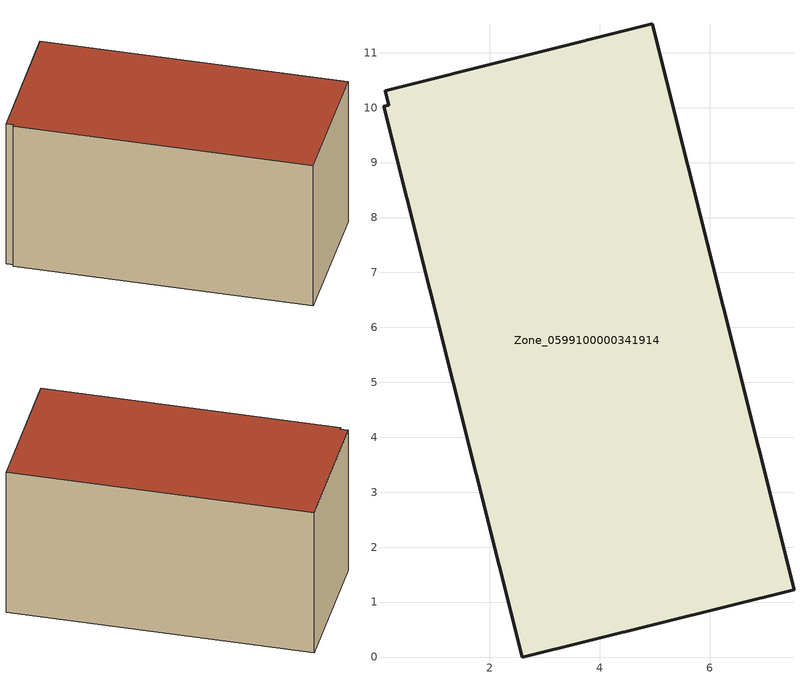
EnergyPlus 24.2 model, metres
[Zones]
Zone_0599100000341914
 floor ground (C_G): 0.1,10.3 4.96,11.52 7.54,1.23 2.59,0 0.07,10.02 0.16,10.05 z0
 wall outside (C_F): 7.54,1.23 4.96,11.52 0.1,10.3 0.16,10.05 0.07,10.02 2.59,0 7.54,1.23 z0:5.7
 roof outside (C_R): 4.96,11.52 0.1,10.3 0.16,10.05 0.07,10.02 2.59,0 7.54,1.23 z5.7
[BUILDING]
Pand.0599100000341914: North Axis=0; Terrain=City; Loads Convergence Tolerance Value=0.04; Temperature Convergence Tolerance Value=0.4; Solar Distribution=FullExterior; Maximum Number of Warmup Days=25; Minimum Number of Warmup Days=1
[Site:Location]
Rotterdam.The.Hague.AP_ZH_NLD Design_Conditions: Latitude=51.96; Longitude=4.45; Time Zone=1; Elevation=-4.5
[SITE:GROUNDTEMPERATURE:BUILDINGSURFACE]
18, 18, 18, 18, 18, 18, 18, 18, 18, 18, 18, 18
[MATERIAL] Thermal Absorptance=0.9; Solar Absorptance=0.7; Visible Absorptance=0.7
Name | Roughness | Thickness | Conductivity | Density | Specific Heat
G.TI.1992-2005 | MediumSmooth | 0.15 | 0.06 | 540 | 1210
F.TI.1992-2005 | Rough | 0.3 | 0.12 | 1920 | 840
R.TI.1992-2005 | MediumRough | 0.2 | 0.08 | 1500 | 1000
[CONSTRUCTION]
C_G: G.TI.1992-2005
C_F: F.TI.1992-2005
C_R: R.TI.1992-2005
[ZONE]
Zone_0599100000341914: Type=1; Multiplier=1; Ceiling Height=Autocalculate; Volume=Autocalculate; Floor Area=autocalculate; Part of Total Floor Area=Yes
[ZONEINFILTRATION:DESIGNFLOWRATE]
Infil_Zone_0599100000341914: Zone or ZoneList or Space or SpaceList=Zone_0599100000341914; Schedule=AlwaysOn; Design Flow Rate Calculation Method=Flow/Area; Flow Rate per Floor Area=0.0015; Constant Term Coefficient=1; Temperature Term Coefficient=0; Velocity Term Coefficient=0; Velocity Squared Term Coefficient=0
[HVACTEMPLATE:ZONE:IDEALLOADSAIRSYSTEM]
Zone_0599100000341914: Maximum Heating Supply Air Temperature=50; Minimum Cooling Supply Air Temperature=13; Maximum Heating Supply Air Humidity Ratio=0.0156; Minimum Cooling Supply Air Humidity Ratio=0.0077; Heating Limit=NoLimit; Cooling Limit=NoLimit; Dehumidification Control Type=ConstantSensibleHeatRatio; Cooling Sensible Heat Ratio=0.7; Dehumidification Setpoint=60; Humidification Control Type=None; Humidification Setpoint=30; Outdoor Air Method=None; Outdoor Air Flow Rate per Person=0.00944; Outdoor Air Flow Rate per Zone Floor Area=0; Outdoor Air Flow Rate per Zone=0; Demand Controlled Ventilation Type=None; Outdoor Air Economizer Type=NoEconomizer; Heat Recovery Type=None; Sensible Heat Recovery Effectiveness=0.7; Latent Heat Recovery Effectiveness=0.65
[ZONECONTROL:THERMOSTAT]
ThermostatControl_Zone_0599100000341914: Zone or ZoneList=Zone_0599100000341914; Control Type Schedule=DualSetpointControlType; Control 1=Thermostat_Zone_0599100000341914; Temperature Difference Between Cutout And Setpoint=0
[THERMOSTATSETPOINT:DUALSETPOINT]
Thermostat_Zone_0599100000341914: Heating Setpoint Temperature Schedule=HeatingSetpoint_Zone_0599100000341914; Cooling Setpoint Temperature Schedule=CoolingSetpoint_Zone_0599100000341914
[SCHEDULE:COMPACT]
HeatingSetpoint_Zone_0599100000341914: Through: 12/31, For: AllDays, Until: 24:00, 21
CoolingSetpoint_Zone_0599100000341914: Through: 12/31, For: AllDays, Until: 24:00, 24
DualSetpointControlType: Through: 12/31, For: AllDays, Until: 24:00, 4
AlwaysOn: Through: 12/31, For: AllDays, Until: 24:00, 1
